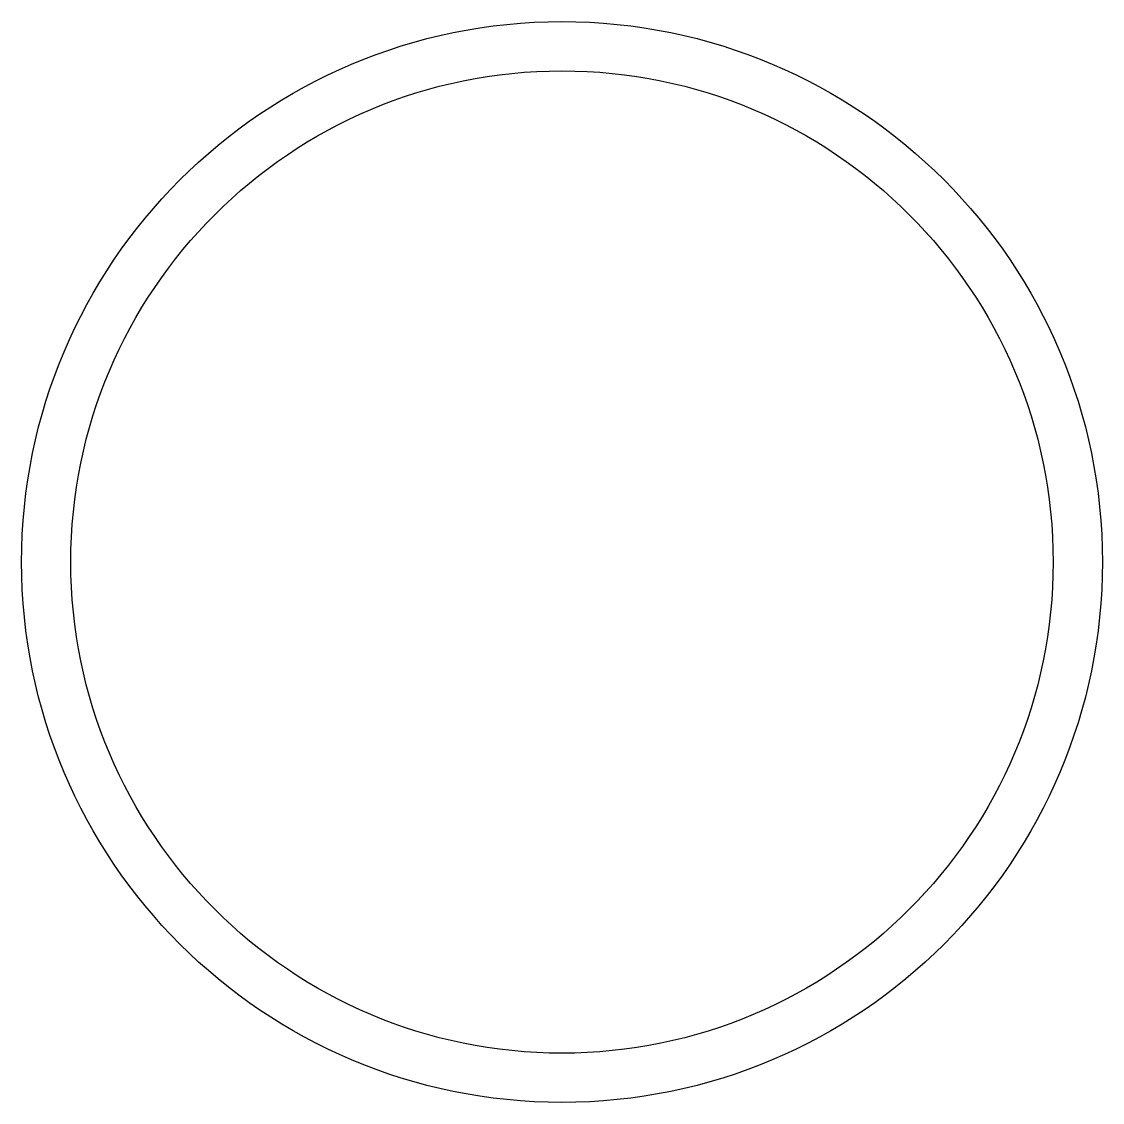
# Model space of a CAD drawing. Extents: x 469 to 517.3, y 262.6 to 310.9.
import ezdxf

# ---------------------------------------------------------------- set-up
doc = ezdxf.new("R2010")
doc.units = 0
doc.header["$LTSCALE"] = 0.1
doc.layers.get('0').update_dxf_attribs({"linetype": 'CONTINUOUS'})

msp = doc.modelspace()

# ---------------------------------------------------------------- linework, layer by layer
for radius in [24.15, 21.95]:
    msp.add_circle((493.107, 286.721), radius)

doc.saveas('drawing.dxf')
